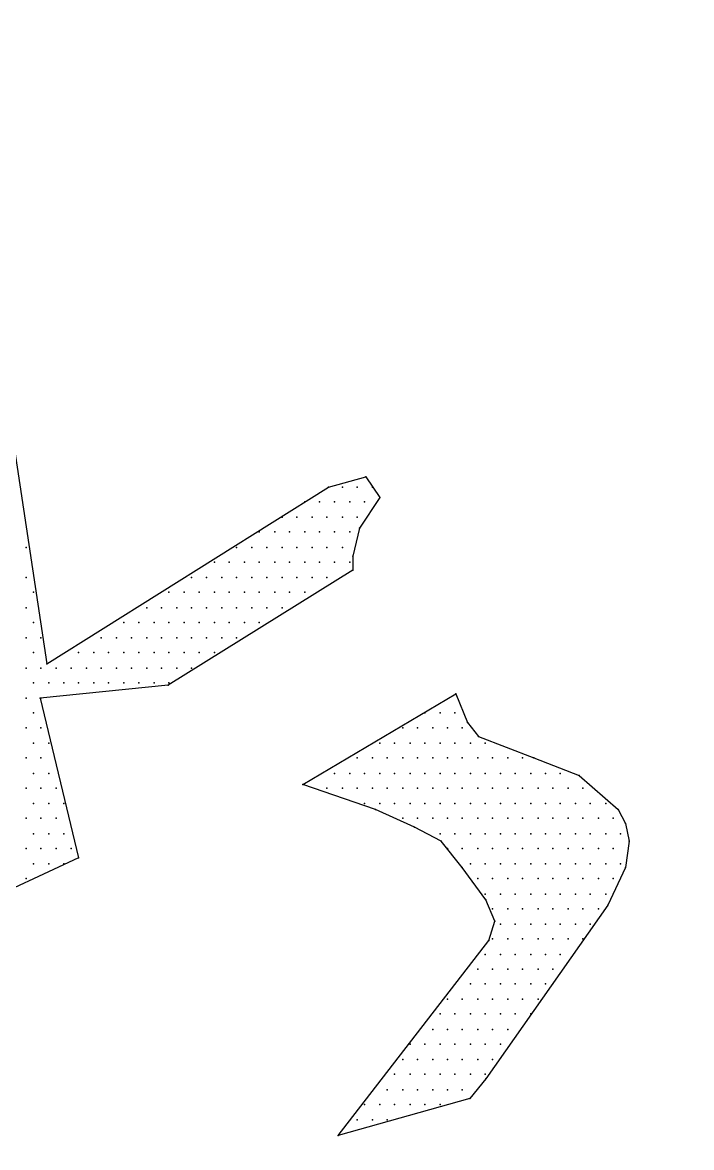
# Model space of a CAD drawing. Extents: x 180421 to 182279, y 668879 to 669787.
# Drawn here: x 180579.05 to 180583.85, y 669602.33 to 669610.4 of the extents above; entities that cross this region are included whole.
import ezdxf

# ---------------------------------------------------------------- set-up
doc = ezdxf.new("R2010")
doc.units = 0
doc.header["$LTSCALE"] = 2.5
doc.header["$MEASUREMENT"] = 0
doc.layers.get('0').update_dxf_attribs({"linetype": 'CONTINUOUS'})
doc.layers.add('KOTERET', color=1, linetype='CONTINUOUS')

# ---------------------------------------------------------------- blocks, each defined once
blk = doc.blocks.new('elipsa')
at = {"layer": 'KOTERET', "color": 1, "linetype": 'Continuous'}
blk.add_lwpolyline([(-8.7988, -18.4832, 0.049045), (1.6467, -19.2327, 0.072972), (16.9534, -16.5725, 0.125195), (26.7391, -11.2363, 0.103069), (32.0753, -3.7149, 0.035565), (32.4289, -2.1895, 0.105225), (32.1861, 2.3919, 0.105504), (27.4094, 9.6652, 0.107235), (19.9461, 14.405, 0.064474), (7.4632, 17.8464, 0.055181), (-3.6262, 18.1789, 0.081162), (-16.6527, 15.5029, 0.05669), (-24.9288, 11.217, 0.171614), (-30.9723, 4.1918, 0.076301), (-31.8855, 0.0748, 0.117637), (-30.4181, -6.2062, 0.130118), (-25.7153, -11.5424, 0.070334), (-16.0457, -16.6411, 0.047983), (-8.7988, -18.4832)], format="xyb", dxfattribs=at)
at = {"layer": 'KOTERET', "color": 2, "linetype": 'Continuous'}
for points in [[(-22.7859, -6.9768), (-22.4903, -8.9403)], [(-20.4688, -7.6735), (-20.1996, -7.5997)], [(-20.1996, -7.5997), (-20.0993, -7.7474)], [(-22.4903, -8.9403), (-20.4688, -7.6735)], [(-20.3685, -7.6735), (-20.3685, -7.6735)], [(-20.2629, -7.6735), (-20.2629, -7.6735)], [(-20.1521, -7.6735), (-20.1521, -7.6735)], [(-20.6377, -7.7791), (-20.6377, -7.7791)], [(-20.5321, -7.7791), (-20.5321, -7.7791)], [(-20.4266, -7.7791), (-20.4266, -7.7791)], [(-20.3157, -7.7791), (-20.3157, -7.7791)], [(-20.0993, -7.7474), (-20.2471, -7.9691)], [(-20.2102, -7.7791), (-20.2102, -7.7791)], [(-20.8013, -7.89), (-20.8013, -7.89)], [(-20.6958, -7.89), (-20.6958, -7.89)], [(-20.5849, -7.89), (-20.5849, -7.89)], [(-20.4794, -7.89), (-20.4794, -7.89)], [(-20.3685, -7.89), (-20.3685, -7.89)], [(-20.2629, -7.89), (-20.2629, -7.89)], [(-20.2471, -7.9691), (-20.2946, -8.1697)], [(-20.9649, -7.9955), (-20.9649, -7.9955)], [(-20.8541, -7.9955), (-20.8541, -7.9955)], [(-20.7485, -7.9955), (-20.7485, -7.9955)], [(-20.6377, -7.9955), (-20.6377, -7.9955)], [(-20.5321, -7.9955), (-20.5321, -7.9955)], [(-20.4266, -7.9955), (-20.4266, -7.9955)], [(-20.3157, -7.9955), (-20.3157, -7.9955)], [(-22.6381, -8.1064), (-22.6381, -8.1064)], [(-21.1286, -8.1064), (-21.1286, -8.1064)], [(-21.0177, -8.1064), (-21.0177, -8.1064)], [(-20.9122, -8.1064), (-20.9122, -8.1064)], [(-20.8013, -8.1064), (-20.8013, -8.1064)], [(-20.6958, -8.1064), (-20.6958, -8.1064)], [(-20.5849, -8.1064), (-20.5849, -8.1064)], [(-20.4794, -8.1064), (-20.4794, -8.1064)], [(-20.3685, -8.1064), (-20.3685, -8.1064)], [(-21.2869, -8.2119), (-21.2869, -8.2119)], [(-21.1813, -8.2119), (-21.1813, -8.2119)], [(-21.0705, -8.2119), (-21.0705, -8.2119)], [(-20.9649, -8.2119), (-20.9649, -8.2119)], [(-20.8541, -8.2119), (-20.8541, -8.2119)], [(-20.7485, -8.2119), (-20.7485, -8.2119)], [(-20.6377, -8.2119), (-20.6377, -8.2119)], [(-20.5321, -8.2119), (-20.5321, -8.2119)], [(-20.4266, -8.2119), (-20.4266, -8.2119)], [(-20.3157, -8.2119), (-20.3157, -8.2119)], [(-20.2946, -8.1697), (-20.2946, -8.27)], [(-20.2946, -8.27), (-21.6194, -9.0934)], [(-22.6381, -8.3228), (-22.6381, -8.3228)], [(-21.4505, -8.3228), (-21.4505, -8.3228)], [(-21.345, -8.3228), (-21.345, -8.3228)], [(-21.2341, -8.3228), (-21.2341, -8.3228)], [(-21.1286, -8.3228), (-21.1286, -8.3228)], [(-21.0177, -8.3228), (-21.0177, -8.3228)], [(-20.9122, -8.3228), (-20.9122, -8.3228)], [(-20.8013, -8.3228), (-20.8013, -8.3228)], [(-20.6958, -8.3228), (-20.6958, -8.3228)], [(-20.5849, -8.3228), (-20.5849, -8.3228)], [(-20.4794, -8.3228), (-20.4794, -8.3228)], [(-22.5853, -8.4283), (-22.5853, -8.4283)], [(-21.6142, -8.4283), (-21.6142, -8.4283)], [(-21.5033, -8.4283), (-21.5033, -8.4283)], [(-21.3978, -8.4283), (-21.3978, -8.4283)], [(-21.2869, -8.4283), (-21.2869, -8.4283)], [(-21.1813, -8.4283), (-21.1813, -8.4283)], [(-21.0705, -8.4283), (-21.0705, -8.4283)], [(-20.9649, -8.4283), (-20.9649, -8.4283)], [(-20.8541, -8.4283), (-20.8541, -8.4283)], [(-20.7485, -8.4283), (-20.7485, -8.4283)], [(-20.6377, -8.4283), (-20.6377, -8.4283)], [(-22.6381, -8.5392), (-22.6381, -8.5392)], [(-21.7725, -8.5392), (-21.7725, -8.5392)], [(-21.6669, -8.5392), (-21.6669, -8.5392)], [(-21.5561, -8.5392), (-21.5561, -8.5392)], [(-21.4505, -8.5392), (-21.4505, -8.5392)], [(-21.345, -8.5392), (-21.345, -8.5392)], [(-21.2341, -8.5392), (-21.2341, -8.5392)], [(-21.1286, -8.5392), (-21.1286, -8.5392)], [(-21.0177, -8.5392), (-21.0177, -8.5392)], [(-20.9122, -8.5392), (-20.9122, -8.5392)], [(-20.8013, -8.5392), (-20.8013, -8.5392)], [(-22.5853, -8.6447), (-22.5853, -8.6447)], [(-21.9361, -8.6447), (-21.9361, -8.6447)], [(-21.8306, -8.6447), (-21.8306, -8.6447)], [(-21.7197, -8.6447), (-21.7197, -8.6447)], [(-21.6142, -8.6447), (-21.6142, -8.6447)], [(-21.5033, -8.6447), (-21.5033, -8.6447)], [(-21.3978, -8.6447), (-21.3978, -8.6447)], [(-21.2869, -8.6447), (-21.2869, -8.6447)], [(-21.1813, -8.6447), (-21.1813, -8.6447)], [(-21.0705, -8.6447), (-21.0705, -8.6447)], [(-20.9649, -8.6447), (-20.9649, -8.6447)], [(-22.6381, -8.7556), (-22.6381, -8.7556)], [(-22.5326, -8.7556), (-22.5326, -8.7556)], [(-22.0997, -8.7556), (-22.0997, -8.7556)], [(-21.9889, -8.7556), (-21.9889, -8.7556)], [(-21.8833, -8.7556), (-21.8833, -8.7556)], [(-21.7725, -8.7556), (-21.7725, -8.7556)], [(-21.6669, -8.7556), (-21.6669, -8.7556)], [(-21.5561, -8.7556), (-21.5561, -8.7556)], [(-21.4505, -8.7556), (-21.4505, -8.7556)], [(-21.345, -8.7556), (-21.345, -8.7556)], [(-21.2341, -8.7556), (-21.2341, -8.7556)], [(-21.1286, -8.7556), (-21.1286, -8.7556)], [(-22.5853, -8.8611), (-22.5853, -8.8611)], [(-22.2634, -8.8611), (-22.2634, -8.8611)], [(-22.1525, -8.8611), (-22.1525, -8.8611)], [(-22.047, -8.8611), (-22.047, -8.8611)], [(-21.9361, -8.8611), (-21.9361, -8.8611)], [(-21.8306, -8.8611), (-21.8306, -8.8611)], [(-21.7197, -8.8611), (-21.7197, -8.8611)], [(-21.6142, -8.8611), (-21.6142, -8.8611)], [(-21.5033, -8.8611), (-21.5033, -8.8611)], [(-21.3978, -8.8611), (-21.3978, -8.8611)], [(-21.2869, -8.8611), (-21.2869, -8.8611)], [(-22.6381, -8.972), (-22.6381, -8.972)], [(-22.5326, -8.972), (-22.5326, -8.972)], [(-22.4217, -8.972), (-22.4217, -8.972)], [(-22.3162, -8.972), (-22.3162, -8.972)], [(-22.2053, -8.972), (-22.2053, -8.972)], [(-22.0997, -8.972), (-22.0997, -8.972)], [(-21.9889, -8.972), (-21.9889, -8.972)], [(-21.8833, -8.972), (-21.8833, -8.972)], [(-21.7725, -8.972), (-21.7725, -8.972)], [(-21.6669, -8.972), (-21.6669, -8.972)], [(-21.5561, -8.972), (-21.5561, -8.972)], [(-21.4505, -8.972), (-21.4505, -8.972)], [(-22.5853, -9.0775), (-22.5853, -9.0775)], [(-21.6194, -9.0934), (-22.5378, -9.1884)], [(-22.4745, -9.0775), (-22.4745, -9.0775)], [(-22.3689, -9.0775), (-22.3689, -9.0775)], [(-22.2634, -9.0775), (-22.2634, -9.0775)], [(-22.1525, -9.0775), (-22.1525, -9.0775)], [(-22.047, -9.0775), (-22.047, -9.0775)], [(-21.9361, -9.0775), (-21.9361, -9.0775)], [(-21.8306, -9.0775), (-21.8306, -9.0775)], [(-21.7197, -9.0775), (-21.7197, -9.0775)], [(-21.6142, -9.0775), (-21.6142, -9.0775)], [(-22.6381, -9.1884), (-22.6381, -9.1884)], [(-22.5378, -9.1884), (-22.2634, -10.3337)], [(-22.5326, -9.1884), (-22.5326, -9.1884)], [(-20.6535, -9.8059), (-19.5557, -9.1567)], [(-19.5557, -9.1567), (-19.4712, -9.3626)], [(-22.5853, -9.2939), (-22.5853, -9.2939)], [(-19.7774, -9.2939), (-19.7774, -9.2939)], [(-19.6665, -9.2939), (-19.6665, -9.2939)], [(-19.561, -9.2939), (-19.561, -9.2939)], [(-22.6381, -9.3995), (-22.6381, -9.3995)], [(-22.5326, -9.3995), (-22.5326, -9.3995)], [(-19.9357, -9.3995), (-19.9357, -9.3995)], [(-19.8301, -9.3995), (-19.8301, -9.3995)], [(-19.7193, -9.3995), (-19.7193, -9.3995)], [(-19.6137, -9.3995), (-19.6137, -9.3995)], [(-19.5082, -9.3995), (-19.5082, -9.3995)], [(-19.4712, -9.3626), (-19.3921, -9.4628)], [(-22.5853, -9.5103), (-22.5853, -9.5103)], [(-22.4745, -9.5103), (-22.4745, -9.5103)], [(-20.0993, -9.5103), (-20.0993, -9.5103)], [(-19.9938, -9.5103), (-19.9938, -9.5103)], [(-19.8829, -9.5103), (-19.8829, -9.5103)], [(-19.7774, -9.5103), (-19.7774, -9.5103)], [(-19.6665, -9.5103), (-19.6665, -9.5103)], [(-19.561, -9.5103), (-19.561, -9.5103)], [(-19.4501, -9.5103), (-19.4501, -9.5103)], [(-19.3921, -9.4628), (-18.9962, -9.6159)], [(-19.3445, -9.5103), (-19.3445, -9.5103)], [(-22.6381, -9.6159), (-22.6381, -9.6159)], [(-22.5326, -9.6159), (-22.5326, -9.6159)], [(-20.2629, -9.6159), (-20.2629, -9.6159)], [(-20.1521, -9.6159), (-20.1521, -9.6159)], [(-20.0465, -9.6159), (-20.0465, -9.6159)], [(-19.9357, -9.6159), (-19.9357, -9.6159)], [(-19.8301, -9.6159), (-19.8301, -9.6159)], [(-19.7193, -9.6159), (-19.7193, -9.6159)], [(-19.6137, -9.6159), (-19.6137, -9.6159)], [(-19.5082, -9.6159), (-19.5082, -9.6159)], [(-19.3973, -9.6159), (-19.3973, -9.6159)], [(-19.2918, -9.6159), (-19.2918, -9.6159)], [(-19.1809, -9.6159), (-19.1809, -9.6159)], [(-19.0754, -9.6159), (-19.0754, -9.6159)], [(-18.9962, -9.6159), (-18.6689, -9.7426)], [(-22.5853, -9.7268), (-22.5853, -9.7268)], [(-22.4745, -9.7268), (-22.4745, -9.7268)], [(-20.4266, -9.7268), (-20.4266, -9.7268)], [(-20.3157, -9.7268), (-20.3157, -9.7268)], [(-20.2102, -9.7268), (-20.2102, -9.7268)], [(-20.0993, -9.7268), (-20.0993, -9.7268)], [(-19.9938, -9.7268), (-19.9938, -9.7268)], [(-19.8829, -9.7268), (-19.8829, -9.7268)], [(-19.7774, -9.7268), (-19.7774, -9.7268)], [(-19.6665, -9.7268), (-19.6665, -9.7268)], [(-19.561, -9.7268), (-19.561, -9.7268)], [(-19.4501, -9.7268), (-19.4501, -9.7268)], [(-19.3445, -9.7268), (-19.3445, -9.7268)], [(-19.2337, -9.7268), (-19.2337, -9.7268)], [(-19.1281, -9.7268), (-19.1281, -9.7268)], [(-19.0173, -9.7268), (-19.0173, -9.7268)], [(-18.9117, -9.7268), (-18.9117, -9.7268)], [(-18.8062, -9.7268), (-18.8062, -9.7268)], [(-18.6689, -9.7426), (-18.3892, -9.9854)], [(-22.6381, -9.8323), (-22.6381, -9.8323)], [(-22.5326, -9.8323), (-22.5326, -9.8323)], [(-22.4217, -9.8323), (-22.4217, -9.8323)], [(-20.131, -9.9854), (-20.6535, -9.8059)], [(-20.4794, -9.8323), (-20.4794, -9.8323)], [(-20.3685, -9.8323), (-20.3685, -9.8323)], [(-20.2629, -9.8323), (-20.2629, -9.8323)], [(-20.1521, -9.8323), (-20.1521, -9.8323)], [(-20.0465, -9.8323), (-20.0465, -9.8323)], [(-19.9357, -9.8323), (-19.9357, -9.8323)], [(-19.8301, -9.8323), (-19.8301, -9.8323)], [(-19.7193, -9.8323), (-19.7193, -9.8323)], [(-19.6137, -9.8323), (-19.6137, -9.8323)], [(-19.5082, -9.8323), (-19.5082, -9.8323)], [(-19.3973, -9.8323), (-19.3973, -9.8323)], [(-19.2918, -9.8323), (-19.2918, -9.8323)], [(-19.1809, -9.8323), (-19.1809, -9.8323)], [(-19.0754, -9.8323), (-19.0754, -9.8323)], [(-18.9645, -9.8323), (-18.9645, -9.8323)], [(-18.859, -9.8323), (-18.859, -9.8323)], [(-18.7481, -9.8323), (-18.7481, -9.8323)], [(-18.6426, -9.8323), (-18.6426, -9.8323)], [(-22.5853, -9.9432), (-22.5853, -9.9432)], [(-22.4745, -9.9432), (-22.4745, -9.9432)], [(-22.3689, -9.9432), (-22.3689, -9.9432)], [(-20.2102, -9.9432), (-20.2102, -9.9432)], [(-19.8513, -10.1121), (-20.131, -9.9854)], [(-20.0993, -9.9432), (-20.0993, -9.9432)], [(-19.9938, -9.9432), (-19.9938, -9.9432)], [(-19.8829, -9.9432), (-19.8829, -9.9432)], [(-19.7774, -9.9432), (-19.7774, -9.9432)], [(-19.6665, -9.9432), (-19.6665, -9.9432)], [(-19.561, -9.9432), (-19.561, -9.9432)], [(-19.4501, -9.9432), (-19.4501, -9.9432)], [(-19.3445, -9.9432), (-19.3445, -9.9432)], [(-19.2337, -9.9432), (-19.2337, -9.9432)], [(-19.1281, -9.9432), (-19.1281, -9.9432)], [(-19.0173, -9.9432), (-19.0173, -9.9432)], [(-18.9117, -9.9432), (-18.9117, -9.9432)], [(-18.8062, -9.9432), (-18.8062, -9.9432)], [(-18.6953, -9.9432), (-18.6953, -9.9432)], [(-18.5898, -9.9432), (-18.5898, -9.9432)], [(-18.4789, -9.9432), (-18.4789, -9.9432)], [(-18.3892, -9.9854), (-18.3364, -10.0857)], [(-22.6381, -10.0487), (-22.6381, -10.0487)], [(-22.5326, -10.0487), (-22.5326, -10.0487)], [(-22.4217, -10.0487), (-22.4217, -10.0487)], [(-19.9357, -10.0487), (-19.9357, -10.0487)], [(-19.8301, -10.0487), (-19.8301, -10.0487)], [(-19.7193, -10.0487), (-19.7193, -10.0487)], [(-19.6137, -10.0487), (-19.6137, -10.0487)], [(-19.5082, -10.0487), (-19.5082, -10.0487)], [(-19.3973, -10.0487), (-19.3973, -10.0487)], [(-19.2918, -10.0487), (-19.2918, -10.0487)], [(-19.1809, -10.0487), (-19.1809, -10.0487)], [(-19.0754, -10.0487), (-19.0754, -10.0487)], [(-18.9645, -10.0487), (-18.9645, -10.0487)], [(-18.859, -10.0487), (-18.859, -10.0487)], [(-18.7481, -10.0487), (-18.7481, -10.0487)], [(-18.6426, -10.0487), (-18.6426, -10.0487)], [(-18.5317, -10.0487), (-18.5317, -10.0487)], [(-18.4261, -10.0487), (-18.4261, -10.0487)], [(-18.3364, -10.0857), (-18.31, -10.2123)], [(-22.5853, -10.1596), (-22.5853, -10.1596)], [(-22.4745, -10.1596), (-22.4745, -10.1596)], [(-22.3689, -10.1596), (-22.3689, -10.1596)], [(-19.6612, -10.2123), (-19.8513, -10.1121)], [(-19.6665, -10.1596), (-19.6665, -10.1596)], [(-19.561, -10.1596), (-19.561, -10.1596)], [(-19.4501, -10.1596), (-19.4501, -10.1596)], [(-19.3445, -10.1596), (-19.3445, -10.1596)], [(-19.2337, -10.1596), (-19.2337, -10.1596)], [(-19.1281, -10.1596), (-19.1281, -10.1596)], [(-19.0173, -10.1596), (-19.0173, -10.1596)], [(-18.9117, -10.1596), (-18.9117, -10.1596)], [(-18.8062, -10.1596), (-18.8062, -10.1596)], [(-18.6953, -10.1596), (-18.6953, -10.1596)], [(-18.5898, -10.1596), (-18.5898, -10.1596)], [(-18.4789, -10.1596), (-18.4789, -10.1596)], [(-18.3734, -10.1596), (-18.3734, -10.1596)], [(-19.5082, -10.4024), (-19.6612, -10.2123)], [(-18.31, -10.2123), (-18.3364, -10.4024)], [(-22.6381, -10.2651), (-22.6381, -10.2651)], [(-22.5326, -10.2651), (-22.5326, -10.2651)], [(-22.4217, -10.2651), (-22.4217, -10.2651)], [(-22.3162, -10.2651), (-22.3162, -10.2651)], [(-19.6137, -10.2651), (-19.6137, -10.2651)], [(-19.5082, -10.2651), (-19.5082, -10.2651)], [(-19.3973, -10.2651), (-19.3973, -10.2651)], [(-19.2918, -10.2651), (-19.2918, -10.2651)], [(-19.1809, -10.2651), (-19.1809, -10.2651)], [(-19.0754, -10.2651), (-19.0754, -10.2651)], [(-18.9645, -10.2651), (-18.9645, -10.2651)], [(-18.859, -10.2651), (-18.859, -10.2651)], [(-18.7481, -10.2651), (-18.7481, -10.2651)], [(-18.6426, -10.2651), (-18.6426, -10.2651)], [(-18.5317, -10.2651), (-18.5317, -10.2651)], [(-18.4261, -10.2651), (-18.4261, -10.2651)], [(-22.2634, -10.3337), (-23.0129, -10.6821)], [(-22.5853, -10.376), (-22.5853, -10.376)], [(-22.4745, -10.376), (-22.4745, -10.376)], [(-22.3689, -10.376), (-22.3689, -10.376)], [(-19.3393, -10.6346), (-19.5082, -10.4024)], [(-19.4501, -10.376), (-19.4501, -10.376)], [(-19.3445, -10.376), (-19.3445, -10.376)], [(-19.2337, -10.376), (-19.2337, -10.376)], [(-19.1281, -10.376), (-19.1281, -10.376)], [(-19.0173, -10.376), (-19.0173, -10.376)], [(-18.9117, -10.376), (-18.9117, -10.376)], [(-18.8062, -10.376), (-18.8062, -10.376)], [(-18.6953, -10.376), (-18.6953, -10.376)], [(-18.5898, -10.376), (-18.5898, -10.376)], [(-18.4789, -10.376), (-18.4789, -10.376)], [(-18.3364, -10.4024), (-18.4631, -10.6715)], [(-18.3734, -10.376), (-18.3734, -10.376)], [(-22.6381, -10.4815), (-22.6381, -10.4815)], [(-19.3973, -10.4815), (-19.3973, -10.4815)], [(-19.2918, -10.4815), (-19.2918, -10.4815)], [(-19.1809, -10.4815), (-19.1809, -10.4815)], [(-19.0754, -10.4815), (-19.0754, -10.4815)], [(-18.9645, -10.4815), (-18.9645, -10.4815)], [(-18.859, -10.4815), (-18.859, -10.4815)], [(-18.7481, -10.4815), (-18.7481, -10.4815)], [(-18.6426, -10.4815), (-18.6426, -10.4815)], [(-18.5317, -10.4815), (-18.5317, -10.4815)], [(-18.4261, -10.4815), (-18.4261, -10.4815)], [(-19.3445, -10.5924), (-19.3445, -10.5924)], [(-19.2759, -10.7877), (-19.3393, -10.6346)], [(-19.2337, -10.5924), (-19.2337, -10.5924)], [(-19.1281, -10.5924), (-19.1281, -10.5924)], [(-19.0173, -10.5924), (-19.0173, -10.5924)], [(-18.9117, -10.5924), (-18.9117, -10.5924)], [(-18.8062, -10.5924), (-18.8062, -10.5924)], [(-18.6953, -10.5924), (-18.6953, -10.5924)], [(-18.5898, -10.5924), (-18.5898, -10.5924)], [(-18.4789, -10.5924), (-18.4789, -10.5924)], [(-18.4631, -10.6715), (-19.3393, -11.9172)], [(-19.2918, -10.6979), (-19.2918, -10.6979)], [(-19.1809, -10.6979), (-19.1809, -10.6979)], [(-19.0754, -10.6979), (-19.0754, -10.6979)], [(-18.9645, -10.6979), (-18.9645, -10.6979)], [(-18.859, -10.6979), (-18.859, -10.6979)], [(-18.7481, -10.6979), (-18.7481, -10.6979)], [(-18.6426, -10.6979), (-18.6426, -10.6979)], [(-18.5317, -10.6979), (-18.5317, -10.6979)], [(-19.3182, -10.9249), (-19.2759, -10.7877)], [(-19.2337, -10.8088), (-19.2337, -10.8088)], [(-19.1281, -10.8088), (-19.1281, -10.8088)], [(-19.0173, -10.8088), (-19.0173, -10.8088)], [(-18.9117, -10.8088), (-18.9117, -10.8088)], [(-18.8062, -10.8088), (-18.8062, -10.8088)], [(-18.6953, -10.8088), (-18.6953, -10.8088)], [(-18.5898, -10.8088), (-18.5898, -10.8088)], [(-20.4002, -12.3236), (-19.3182, -10.9249)], [(-19.2918, -10.9143), (-19.2918, -10.9143)], [(-19.1809, -10.9143), (-19.1809, -10.9143)], [(-19.0754, -10.9143), (-19.0754, -10.9143)], [(-18.9645, -10.9143), (-18.9645, -10.9143)], [(-18.859, -10.9143), (-18.859, -10.9143)], [(-18.7481, -10.9143), (-18.7481, -10.9143)], [(-18.6426, -10.9143), (-18.6426, -10.9143)], [(-19.3445, -11.0252), (-19.3445, -11.0252)], [(-19.2337, -11.0252), (-19.2337, -11.0252)], [(-19.1281, -11.0252), (-19.1281, -11.0252)], [(-19.0173, -11.0252), (-19.0173, -11.0252)], [(-18.9117, -11.0252), (-18.9117, -11.0252)], [(-18.8062, -11.0252), (-18.8062, -11.0252)], [(-19.3973, -11.1307), (-19.3973, -11.1307)], [(-19.2918, -11.1307), (-19.2918, -11.1307)], [(-19.1809, -11.1307), (-19.1809, -11.1307)], [(-19.0754, -11.1307), (-19.0754, -11.1307)], [(-18.9645, -11.1307), (-18.9645, -11.1307)], [(-18.859, -11.1307), (-18.859, -11.1307)], [(-19.4501, -11.2363), (-19.4501, -11.2363)], [(-19.3445, -11.2363), (-19.3445, -11.2363)], [(-19.2337, -11.2363), (-19.2337, -11.2363)], [(-19.1281, -11.2363), (-19.1281, -11.2363)], [(-19.0173, -11.2363), (-19.0173, -11.2363)], [(-18.9117, -11.2363), (-18.9117, -11.2363)], [(-19.6137, -11.3471), (-19.6137, -11.3471)], [(-19.5082, -11.3471), (-19.5082, -11.3471)], [(-19.3973, -11.3471), (-19.3973, -11.3471)], [(-19.2918, -11.3471), (-19.2918, -11.3471)], [(-19.1809, -11.3471), (-19.1809, -11.3471)], [(-19.0754, -11.3471), (-19.0754, -11.3471)], [(-18.9645, -11.3471), (-18.9645, -11.3471)], [(-19.6665, -11.4527), (-19.6665, -11.4527)], [(-19.561, -11.4527), (-19.561, -11.4527)], [(-19.4501, -11.4527), (-19.4501, -11.4527)], [(-19.3445, -11.4527), (-19.3445, -11.4527)], [(-19.2337, -11.4527), (-19.2337, -11.4527)], [(-19.1281, -11.4527), (-19.1281, -11.4527)], [(-19.0173, -11.4527), (-19.0173, -11.4527)], [(-19.7193, -11.5636), (-19.7193, -11.5636)], [(-19.6137, -11.5636), (-19.6137, -11.5636)], [(-19.5082, -11.5636), (-19.5082, -11.5636)], [(-19.3973, -11.5636), (-19.3973, -11.5636)], [(-19.2918, -11.5636), (-19.2918, -11.5636)], [(-19.1809, -11.5636), (-19.1809, -11.5636)], [(-19.8829, -11.6691), (-19.8829, -11.6691)], [(-19.7774, -11.6691), (-19.7774, -11.6691)], [(-19.6665, -11.6691), (-19.6665, -11.6691)], [(-19.561, -11.6691), (-19.561, -11.6691)], [(-19.4501, -11.6691), (-19.4501, -11.6691)], [(-19.3445, -11.6691), (-19.3445, -11.6691)], [(-19.2337, -11.6691), (-19.2337, -11.6691)], [(-19.9357, -11.78), (-19.9357, -11.78)], [(-19.8301, -11.78), (-19.8301, -11.78)], [(-19.7193, -11.78), (-19.7193, -11.78)], [(-19.6137, -11.78), (-19.6137, -11.78)], [(-19.5082, -11.78), (-19.5082, -11.78)], [(-19.3973, -11.78), (-19.3973, -11.78)], [(-19.2918, -11.78), (-19.2918, -11.78)], [(-19.9938, -11.8855), (-19.9938, -11.8855)], [(-19.8829, -11.8855), (-19.8829, -11.8855)], [(-19.7774, -11.8855), (-19.7774, -11.8855)], [(-19.6665, -11.8855), (-19.6665, -11.8855)], [(-19.561, -11.8855), (-19.561, -11.8855)], [(-19.3393, -11.9172), (-19.4554, -12.0597)], [(-19.4501, -11.8855), (-19.4501, -11.8855)], [(-19.3445, -11.8855), (-19.3445, -11.8855)], [(-20.0465, -11.9964), (-20.0465, -11.9964)], [(-19.9357, -11.9964), (-19.9357, -11.9964)], [(-19.8301, -11.9964), (-19.8301, -11.9964)], [(-19.7193, -11.9964), (-19.7193, -11.9964)], [(-19.6137, -11.9964), (-19.6137, -11.9964)], [(-19.5082, -11.9964), (-19.5082, -11.9964)], [(-19.4554, -12.0597), (-20.4002, -12.3236)], [(-20.2102, -12.1019), (-20.2102, -12.1019)], [(-20.0993, -12.1019), (-20.0993, -12.1019)], [(-19.9938, -12.1019), (-19.9938, -12.1019)], [(-19.8829, -12.1019), (-19.8829, -12.1019)], [(-19.7774, -12.1019), (-19.7774, -12.1019)], [(-19.6665, -12.1019), (-19.6665, -12.1019)], [(-20.2629, -12.2128), (-20.2629, -12.2128)], [(-20.1521, -12.2128), (-20.1521, -12.2128)], [(-20.0465, -12.2128), (-20.0465, -12.2128)]]:
    blk.add_lwpolyline(points, dxfattribs=at)
at = {"layer": 'KOTERET', "color": 1}
for p in [(-20.1996, -7.5997), (-20.1996, -7.5997), (-20.4688, -7.6735), (-20.4688, -7.6735), (-20.3685, -7.6735), (-20.3685, -7.6735), (-20.2629, -7.6735), (-20.2629, -7.6735), (-20.1521, -7.6735), (-20.1521, -7.6735), (-20.6377, -7.7791), (-20.6377, -7.7791), (-20.5321, -7.7791), (-20.5321, -7.7791), (-20.4266, -7.7791), (-20.4266, -7.7791), (-20.3157, -7.7791), (-20.3157, -7.7791), (-20.2102, -7.7791), (-20.2102, -7.7791), (-20.0993, -7.7474), (-20.0993, -7.7474), (-20.8013, -7.89), (-20.8013, -7.89), (-20.6958, -7.89), (-20.6958, -7.89), (-20.5849, -7.89), (-20.5849, -7.89), (-20.4794, -7.89), (-20.4794, -7.89), (-20.3685, -7.89), (-20.3685, -7.89), (-20.2629, -7.89), (-20.2629, -7.89), (-20.2471, -7.9691), (-20.2471, -7.9691), (-20.9649, -7.9955), (-20.9649, -7.9955), (-20.8541, -7.9955), (-20.8541, -7.9955), (-20.7485, -7.9955), (-20.7485, -7.9955), (-20.6377, -7.9955), (-20.6377, -7.9955), (-20.5321, -7.9955), (-20.5321, -7.9955), (-20.4266, -7.9955), (-20.4266, -7.9955), (-20.3157, -7.9955), (-20.3157, -7.9955), (-22.6381, -8.1064), (-22.6381, -8.1064), (-21.1286, -8.1064), (-21.1286, -8.1064), (-21.0177, -8.1064), (-21.0177, -8.1064), (-20.9122, -8.1064), (-20.9122, -8.1064), (-20.8013, -8.1064), (-20.8013, -8.1064), (-20.6958, -8.1064), (-20.6958, -8.1064), (-20.5849, -8.1064), (-20.5849, -8.1064), (-20.4794, -8.1064), (-20.4794, -8.1064), (-20.3685, -8.1064), (-20.3685, -8.1064), (-21.2869, -8.2119), (-21.2869, -8.2119), (-21.1813, -8.2119), (-21.1813, -8.2119), (-21.0705, -8.2119), (-21.0705, -8.2119), (-20.9649, -8.2119), (-20.9649, -8.2119), (-20.8541, -8.2119), (-20.8541, -8.2119), (-20.7485, -8.2119), (-20.7485, -8.2119), (-20.6377, -8.2119), (-20.6377, -8.2119), (-20.5321, -8.2119), (-20.5321, -8.2119), (-20.4266, -8.2119), (-20.4266, -8.2119), (-20.3157, -8.2119), (-20.3157, -8.2119), (-20.2946, -8.1697), (-20.2946, -8.1697), (-20.2946, -8.27), (-20.2946, -8.27), (-22.6381, -8.3228), (-22.6381, -8.3228), (-21.4505, -8.3228), (-21.4505, -8.3228), (-21.345, -8.3228), (-21.345, -8.3228), (-21.2341, -8.3228), (-21.2341, -8.3228), (-21.1286, -8.3228), (-21.1286, -8.3228), (-21.0177, -8.3228), (-21.0177, -8.3228), (-20.9122, -8.3228), (-20.9122, -8.3228), (-20.8013, -8.3228), (-20.8013, -8.3228), (-20.6958, -8.3228), (-20.6958, -8.3228), (-20.5849, -8.3228), (-20.5849, -8.3228), (-20.4794, -8.3228), (-20.4794, -8.3228), (-22.5853, -8.4283), (-22.5853, -8.4283), (-21.6142, -8.4283), (-21.6142, -8.4283), (-21.5033, -8.4283), (-21.5033, -8.4283), (-21.3978, -8.4283), (-21.3978, -8.4283), (-21.2869, -8.4283), (-21.2869, -8.4283), (-21.1813, -8.4283), (-21.1813, -8.4283), (-21.0705, -8.4283), (-21.0705, -8.4283), (-20.9649, -8.4283), (-20.9649, -8.4283), (-20.8541, -8.4283), (-20.8541, -8.4283), (-20.7485, -8.4283), (-20.7485, -8.4283), (-20.6377, -8.4283), (-20.6377, -8.4283), (-22.6381, -8.5392), (-22.6381, -8.5392), (-21.7725, -8.5392), (-21.7725, -8.5392), (-21.6669, -8.5392), (-21.6669, -8.5392), (-21.5561, -8.5392), (-21.5561, -8.5392), (-21.4505, -8.5392), (-21.4505, -8.5392), (-21.345, -8.5392), (-21.345, -8.5392), (-21.2341, -8.5392), (-21.2341, -8.5392), (-21.1286, -8.5392), (-21.1286, -8.5392), (-21.0177, -8.5392), (-21.0177, -8.5392), (-20.9122, -8.5392), (-20.9122, -8.5392), (-20.8013, -8.5392), (-20.8013, -8.5392), (-22.5853, -8.6447), (-22.5853, -8.6447), (-21.9361, -8.6447), (-21.9361, -8.6447), (-21.8306, -8.6447), (-21.8306, -8.6447), (-21.7197, -8.6447), (-21.7197, -8.6447), (-21.6142, -8.6447), (-21.6142, -8.6447), (-21.5033, -8.6447), (-21.5033, -8.6447), (-21.3978, -8.6447), (-21.3978, -8.6447), (-21.2869, -8.6447), (-21.2869, -8.6447), (-21.1813, -8.6447), (-21.1813, -8.6447), (-21.0705, -8.6447), (-21.0705, -8.6447), (-20.9649, -8.6447), (-20.9649, -8.6447), (-22.6381, -8.7556), (-22.6381, -8.7556), (-22.5326, -8.7556), (-22.5326, -8.7556), (-22.0997, -8.7556), (-22.0997, -8.7556), (-21.9889, -8.7556), (-21.9889, -8.7556), (-21.8833, -8.7556), (-21.8833, -8.7556), (-21.7725, -8.7556), (-21.7725, -8.7556), (-21.6669, -8.7556), (-21.6669, -8.7556), (-21.5561, -8.7556), (-21.5561, -8.7556), (-21.4505, -8.7556), (-21.4505, -8.7556), (-21.345, -8.7556), (-21.345, -8.7556), (-21.2341, -8.7556), (-21.2341, -8.7556), (-21.1286, -8.7556), (-21.1286, -8.7556), (-22.5853, -8.8611), (-22.5853, -8.8611), (-22.2634, -8.8611), (-22.2634, -8.8611), (-22.1525, -8.8611), (-22.1525, -8.8611), (-22.047, -8.8611), (-22.047, -8.8611), (-21.9361, -8.8611), (-21.9361, -8.8611), (-21.8306, -8.8611), (-21.8306, -8.8611), (-21.7197, -8.8611), (-21.7197, -8.8611), (-21.6142, -8.8611), (-21.6142, -8.8611), (-21.5033, -8.8611), (-21.5033, -8.8611), (-21.3978, -8.8611), (-21.3978, -8.8611), (-21.2869, -8.8611), (-21.2869, -8.8611), (-22.4903, -8.9403), (-22.4903, -8.9403), (-22.6381, -8.972), (-22.6381, -8.972), (-22.5326, -8.972), (-22.5326, -8.972), (-22.4217, -8.972), (-22.4217, -8.972), (-22.3162, -8.972), (-22.3162, -8.972), (-22.2053, -8.972), (-22.2053, -8.972), (-22.0997, -8.972), (-22.0997, -8.972), (-21.9889, -8.972), (-21.9889, -8.972), (-21.8833, -8.972), (-21.8833, -8.972), (-21.7725, -8.972), (-21.7725, -8.972), (-21.6669, -8.972), (-21.6669, -8.972), (-21.5561, -8.972), (-21.5561, -8.972), (-21.4505, -8.972), (-21.4505, -8.972), (-22.5853, -9.0775), (-22.5853, -9.0775), (-22.4745, -9.0775), (-22.4745, -9.0775), (-22.3689, -9.0775), (-22.3689, -9.0775), (-22.2634, -9.0775), (-22.2634, -9.0775), (-22.1525, -9.0775), (-22.1525, -9.0775), (-22.047, -9.0775), (-22.047, -9.0775), (-21.9361, -9.0775), (-21.9361, -9.0775), (-21.8306, -9.0775), (-21.8306, -9.0775), (-21.7197, -9.0775), (-21.7197, -9.0775), (-21.6194, -9.0934), (-21.6194, -9.0934), (-21.6142, -9.0775), (-21.6142, -9.0775), (-22.6381, -9.1884), (-22.6381, -9.1884), (-22.5378, -9.1884), (-22.5378, -9.1884), (-22.5326, -9.1884), (-22.5326, -9.1884), (-19.5557, -9.1567), (-19.5557, -9.1567), (-22.5853, -9.2939), (-22.5853, -9.2939), (-19.7774, -9.2939), (-19.7774, -9.2939), (-19.6665, -9.2939), (-19.6665, -9.2939), (-19.561, -9.2939), (-19.561, -9.2939), (-22.6381, -9.3995), (-22.6381, -9.3995), (-22.5326, -9.3995), (-22.5326, -9.3995), (-19.9357, -9.3995), (-19.9357, -9.3995), (-19.8301, -9.3995), (-19.8301, -9.3995), (-19.7193, -9.3995), (-19.7193, -9.3995), (-19.6137, -9.3995), (-19.6137, -9.3995), (-19.5082, -9.3995), (-19.5082, -9.3995), (-19.4712, -9.3626), (-19.4712, -9.3626), (-22.5853, -9.5103), (-22.5853, -9.5103), (-22.4745, -9.5103), (-22.4745, -9.5103), (-20.0993, -9.5103), (-20.0993, -9.5103), (-19.9938, -9.5103), (-19.9938, -9.5103), (-19.8829, -9.5103), (-19.8829, -9.5103), (-19.7774, -9.5103), (-19.7774, -9.5103), (-19.6665, -9.5103), (-19.6665, -9.5103), (-19.561, -9.5103), (-19.561, -9.5103), (-19.4501, -9.5103), (-19.4501, -9.5103), (-19.3921, -9.4628), (-19.3921, -9.4628), (-19.3445, -9.5103), (-19.3445, -9.5103), (-22.6381, -9.6159), (-22.6381, -9.6159), (-22.5326, -9.6159), (-22.5326, -9.6159), (-20.2629, -9.6159), (-20.2629, -9.6159), (-20.1521, -9.6159), (-20.1521, -9.6159), (-20.0465, -9.6159), (-20.0465, -9.6159), (-19.9357, -9.6159), (-19.9357, -9.6159), (-19.8301, -9.6159), (-19.8301, -9.6159), (-19.7193, -9.6159), (-19.7193, -9.6159), (-19.6137, -9.6159), (-19.6137, -9.6159), (-19.5082, -9.6159), (-19.5082, -9.6159), (-19.3973, -9.6159), (-19.3973, -9.6159), (-19.2918, -9.6159), (-19.2918, -9.6159), (-19.1809, -9.6159), (-19.1809, -9.6159), (-19.0754, -9.6159), (-19.0754, -9.6159), (-18.9962, -9.6159), (-18.9962, -9.6159), (-22.5853, -9.7268), (-22.5853, -9.7268), (-22.4745, -9.7268), (-22.4745, -9.7268), (-20.4266, -9.7268), (-20.4266, -9.7268), (-20.3157, -9.7268), (-20.3157, -9.7268), (-20.2102, -9.7268), (-20.2102, -9.7268), (-20.0993, -9.7268), (-20.0993, -9.7268), (-19.9938, -9.7268), (-19.9938, -9.7268), (-19.8829, -9.7268), (-19.8829, -9.7268), (-19.7774, -9.7268), (-19.7774, -9.7268), (-19.6665, -9.7268), (-19.6665, -9.7268), (-19.561, -9.7268), (-19.561, -9.7268), (-19.4501, -9.7268), (-19.4501, -9.7268), (-19.3445, -9.7268), (-19.3445, -9.7268), (-19.2337, -9.7268), (-19.2337, -9.7268), (-19.1281, -9.7268), (-19.1281, -9.7268), (-19.0173, -9.7268), (-19.0173, -9.7268), (-18.9117, -9.7268), (-18.9117, -9.7268), (-18.8062, -9.7268), (-18.8062, -9.7268), (-18.6689, -9.7426), (-18.6689, -9.7426), (-22.6381, -9.8323), (-22.6381, -9.8323), (-22.5326, -9.8323), (-22.5326, -9.8323), (-22.4217, -9.8323), (-22.4217, -9.8323), (-20.6535, -9.8059), (-20.6535, -9.8059), (-20.4794, -9.8323), (-20.4794, -9.8323), (-20.3685, -9.8323), (-20.3685, -9.8323), (-20.2629, -9.8323), (-20.2629, -9.8323), (-20.1521, -9.8323), (-20.1521, -9.8323), (-20.0465, -9.8323), (-20.0465, -9.8323), (-19.9357, -9.8323), (-19.9357, -9.8323), (-19.8301, -9.8323), (-19.8301, -9.8323), (-19.7193, -9.8323), (-19.7193, -9.8323), (-19.6137, -9.8323), (-19.6137, -9.8323), (-19.5082, -9.8323), (-19.5082, -9.8323), (-19.3973, -9.8323), (-19.3973, -9.8323), (-19.2918, -9.8323), (-19.2918, -9.8323), (-19.1809, -9.8323), (-19.1809, -9.8323), (-19.0754, -9.8323), (-19.0754, -9.8323), (-18.9645, -9.8323), (-18.9645, -9.8323), (-18.859, -9.8323), (-18.859, -9.8323), (-18.7481, -9.8323), (-18.7481, -9.8323), (-18.6426, -9.8323), (-18.6426, -9.8323), (-22.5853, -9.9432), (-22.5853, -9.9432), (-22.4745, -9.9432), (-22.4745, -9.9432), (-22.3689, -9.9432), (-22.3689, -9.9432), (-20.2102, -9.9432), (-20.2102, -9.9432), (-20.131, -9.9854), (-20.131, -9.9854), (-20.0993, -9.9432), (-20.0993, -9.9432), (-19.9938, -9.9432), (-19.9938, -9.9432), (-19.8829, -9.9432), (-19.8829, -9.9432), (-19.7774, -9.9432), (-19.7774, -9.9432), (-19.6665, -9.9432), (-19.6665, -9.9432), (-19.561, -9.9432), (-19.561, -9.9432), (-19.4501, -9.9432), (-19.4501, -9.9432), (-19.3445, -9.9432), (-19.3445, -9.9432), (-19.2337, -9.9432), (-19.2337, -9.9432), (-19.1281, -9.9432), (-19.1281, -9.9432), (-19.0173, -9.9432), (-19.0173, -9.9432), (-18.9117, -9.9432), (-18.9117, -9.9432), (-18.8062, -9.9432), (-18.8062, -9.9432), (-18.6953, -9.9432), (-18.6953, -9.9432), (-18.5898, -9.9432), (-18.5898, -9.9432), (-18.4789, -9.9432), (-18.4789, -9.9432), (-18.3892, -9.9854), (-18.3892, -9.9854), (-22.6381, -10.0487), (-22.6381, -10.0487), (-22.5326, -10.0487), (-22.5326, -10.0487), (-22.4217, -10.0487), (-22.4217, -10.0487), (-19.9357, -10.0487), (-19.9357, -10.0487), (-19.8301, -10.0487), (-19.8301, -10.0487), (-19.7193, -10.0487), (-19.7193, -10.0487), (-19.6137, -10.0487), (-19.6137, -10.0487), (-19.5082, -10.0487), (-19.5082, -10.0487), (-19.3973, -10.0487), (-19.3973, -10.0487), (-19.2918, -10.0487), (-19.2918, -10.0487), (-19.1809, -10.0487), (-19.1809, -10.0487), (-19.0754, -10.0487), (-19.0754, -10.0487), (-18.9645, -10.0487), (-18.9645, -10.0487), (-18.859, -10.0487), (-18.859, -10.0487), (-18.7481, -10.0487), (-18.7481, -10.0487), (-18.6426, -10.0487), (-18.6426, -10.0487), (-18.5317, -10.0487), (-18.5317, -10.0487), (-18.4261, -10.0487), (-18.4261, -10.0487), (-18.3364, -10.0857), (-18.3364, -10.0857), (-22.5853, -10.1596), (-22.5853, -10.1596), (-22.4745, -10.1596), (-22.4745, -10.1596), (-22.3689, -10.1596), (-22.3689, -10.1596), (-19.8513, -10.1121), (-19.8513, -10.1121), (-19.6665, -10.1596), (-19.6665, -10.1596), (-19.561, -10.1596), (-19.561, -10.1596), (-19.4501, -10.1596), (-19.4501, -10.1596), (-19.3445, -10.1596), (-19.3445, -10.1596), (-19.2337, -10.1596), (-19.2337, -10.1596), (-19.1281, -10.1596), (-19.1281, -10.1596), (-19.0173, -10.1596), (-19.0173, -10.1596), (-18.9117, -10.1596), (-18.9117, -10.1596), (-18.8062, -10.1596), (-18.8062, -10.1596), (-18.6953, -10.1596), (-18.6953, -10.1596), (-18.5898, -10.1596), (-18.5898, -10.1596), (-18.4789, -10.1596), (-18.4789, -10.1596), (-18.3734, -10.1596), (-18.3734, -10.1596), (-19.6612, -10.2123), (-19.6612, -10.2123), (-18.31, -10.2123), (-18.31, -10.2123), (-22.6381, -10.2651), (-22.6381, -10.2651), (-22.5326, -10.2651), (-22.5326, -10.2651), (-22.4217, -10.2651), (-22.4217, -10.2651), (-22.3162, -10.2651), (-22.3162, -10.2651), (-19.6137, -10.2651), (-19.6137, -10.2651), (-19.5082, -10.2651), (-19.5082, -10.2651), (-19.3973, -10.2651), (-19.3973, -10.2651), (-19.2918, -10.2651), (-19.2918, -10.2651), (-19.1809, -10.2651), (-19.1809, -10.2651), (-19.0754, -10.2651), (-19.0754, -10.2651), (-18.9645, -10.2651), (-18.9645, -10.2651), (-18.859, -10.2651), (-18.859, -10.2651), (-18.7481, -10.2651), (-18.7481, -10.2651), (-18.6426, -10.2651), (-18.6426, -10.2651), (-18.5317, -10.2651), (-18.5317, -10.2651), (-18.4261, -10.2651), (-18.4261, -10.2651), (-22.5853, -10.376), (-22.5853, -10.376), (-22.4745, -10.376), (-22.4745, -10.376), (-22.3689, -10.376), (-22.3689, -10.376), (-22.2634, -10.3337), (-22.2634, -10.3337), (-19.5082, -10.4024), (-19.5082, -10.4024), (-19.4501, -10.376), (-19.4501, -10.376), (-19.3445, -10.376), (-19.3445, -10.376), (-19.2337, -10.376), (-19.2337, -10.376), (-19.1281, -10.376), (-19.1281, -10.376), (-19.0173, -10.376), (-19.0173, -10.376), (-18.9117, -10.376), (-18.9117, -10.376), (-18.8062, -10.376), (-18.8062, -10.376), (-18.6953, -10.376), (-18.6953, -10.376), (-18.5898, -10.376), (-18.5898, -10.376), (-18.4789, -10.376), (-18.4789, -10.376), (-18.3734, -10.376), (-18.3734, -10.376), (-18.3364, -10.4024), (-18.3364, -10.4024), (-22.6381, -10.4815), (-22.6381, -10.4815), (-19.3973, -10.4815), (-19.3973, -10.4815), (-19.2918, -10.4815), (-19.2918, -10.4815), (-19.1809, -10.4815), (-19.1809, -10.4815), (-19.0754, -10.4815), (-19.0754, -10.4815), (-18.9645, -10.4815), (-18.9645, -10.4815), (-18.859, -10.4815), (-18.859, -10.4815), (-18.7481, -10.4815), (-18.7481, -10.4815), (-18.6426, -10.4815), (-18.6426, -10.4815), (-18.5317, -10.4815), (-18.5317, -10.4815), (-18.4261, -10.4815), (-18.4261, -10.4815), (-19.3445, -10.5924), (-19.3445, -10.5924), (-19.3393, -10.6346), (-19.3393, -10.6346), (-19.2337, -10.5924), (-19.2337, -10.5924), (-19.1281, -10.5924), (-19.1281, -10.5924), (-19.0173, -10.5924), (-19.0173, -10.5924), (-18.9117, -10.5924), (-18.9117, -10.5924), (-18.8062, -10.5924), (-18.8062, -10.5924), (-18.6953, -10.5924), (-18.6953, -10.5924), (-18.5898, -10.5924), (-18.5898, -10.5924), (-18.4789, -10.5924), (-18.4789, -10.5924), (-19.2918, -10.6979), (-19.2918, -10.6979), (-19.1809, -10.6979), (-19.1809, -10.6979), (-19.0754, -10.6979), (-19.0754, -10.6979), (-18.9645, -10.6979), (-18.9645, -10.6979), (-18.859, -10.6979), (-18.859, -10.6979), (-18.7481, -10.6979), (-18.7481, -10.6979), (-18.6426, -10.6979), (-18.6426, -10.6979), (-18.5317, -10.6979), (-18.5317, -10.6979), (-18.4631, -10.6715), (-18.4631, -10.6715), (-19.2759, -10.7877), (-19.2759, -10.7877), (-19.2337, -10.8088), (-19.2337, -10.8088), (-19.1281, -10.8088), (-19.1281, -10.8088), (-19.0173, -10.8088), (-19.0173, -10.8088), (-18.9117, -10.8088), (-18.9117, -10.8088), (-18.8062, -10.8088), (-18.8062, -10.8088), (-18.6953, -10.8088), (-18.6953, -10.8088), (-18.5898, -10.8088), (-18.5898, -10.8088), (-19.3182, -10.9249), (-19.3182, -10.9249), (-19.2918, -10.9143), (-19.2918, -10.9143), (-19.1809, -10.9143), (-19.1809, -10.9143), (-19.0754, -10.9143), (-19.0754, -10.9143), (-18.9645, -10.9143), (-18.9645, -10.9143), (-18.859, -10.9143), (-18.859, -10.9143), (-18.7481, -10.9143), (-18.7481, -10.9143), (-18.6426, -10.9143), (-18.6426, -10.9143), (-19.3445, -11.0252), (-19.3445, -11.0252), (-19.2337, -11.0252), (-19.2337, -11.0252), (-19.1281, -11.0252), (-19.1281, -11.0252), (-19.0173, -11.0252), (-19.0173, -11.0252), (-18.9117, -11.0252), (-18.9117, -11.0252), (-18.8062, -11.0252), (-18.8062, -11.0252), (-19.3973, -11.1307), (-19.3973, -11.1307), (-19.2918, -11.1307), (-19.2918, -11.1307), (-19.1809, -11.1307), (-19.1809, -11.1307), (-19.0754, -11.1307), (-19.0754, -11.1307), (-18.9645, -11.1307), (-18.9645, -11.1307), (-18.859, -11.1307), (-18.859, -11.1307), (-19.4501, -11.2363), (-19.4501, -11.2363), (-19.3445, -11.2363), (-19.3445, -11.2363), (-19.2337, -11.2363), (-19.2337, -11.2363), (-19.1281, -11.2363), (-19.1281, -11.2363), (-19.0173, -11.2363), (-19.0173, -11.2363), (-18.9117, -11.2363), (-18.9117, -11.2363), (-19.6137, -11.3471), (-19.6137, -11.3471), (-19.5082, -11.3471), (-19.5082, -11.3471), (-19.3973, -11.3471), (-19.3973, -11.3471), (-19.2918, -11.3471), (-19.2918, -11.3471), (-19.1809, -11.3471), (-19.1809, -11.3471), (-19.0754, -11.3471), (-19.0754, -11.3471), (-18.9645, -11.3471), (-18.9645, -11.3471), (-19.6665, -11.4527), (-19.6665, -11.4527), (-19.561, -11.4527), (-19.561, -11.4527), (-19.4501, -11.4527), (-19.4501, -11.4527), (-19.3445, -11.4527), (-19.3445, -11.4527), (-19.2337, -11.4527), (-19.2337, -11.4527), (-19.1281, -11.4527), (-19.1281, -11.4527), (-19.0173, -11.4527), (-19.0173, -11.4527), (-19.7193, -11.5636), (-19.7193, -11.5636), (-19.6137, -11.5636), (-19.6137, -11.5636), (-19.5082, -11.5636), (-19.5082, -11.5636), (-19.3973, -11.5636), (-19.3973, -11.5636), (-19.2918, -11.5636), (-19.2918, -11.5636), (-19.1809, -11.5636), (-19.1809, -11.5636), (-19.8829, -11.6691), (-19.8829, -11.6691), (-19.7774, -11.6691), (-19.7774, -11.6691), (-19.6665, -11.6691), (-19.6665, -11.6691), (-19.561, -11.6691), (-19.561, -11.6691), (-19.4501, -11.6691), (-19.4501, -11.6691), (-19.3445, -11.6691), (-19.3445, -11.6691), (-19.2337, -11.6691), (-19.2337, -11.6691), (-19.9357, -11.78), (-19.9357, -11.78), (-19.8301, -11.78), (-19.8301, -11.78), (-19.7193, -11.78), (-19.7193, -11.78), (-19.6137, -11.78), (-19.6137, -11.78), (-19.5082, -11.78), (-19.5082, -11.78), (-19.3973, -11.78), (-19.3973, -11.78), (-19.2918, -11.78), (-19.2918, -11.78), (-19.9938, -11.8855), (-19.9938, -11.8855), (-19.8829, -11.8855), (-19.8829, -11.8855), (-19.7774, -11.8855), (-19.7774, -11.8855), (-19.6665, -11.8855), (-19.6665, -11.8855), (-19.561, -11.8855), (-19.561, -11.8855), (-19.4501, -11.8855), (-19.4501, -11.8855), (-19.3445, -11.8855), (-19.3445, -11.8855), (-19.3393, -11.9172), (-19.3393, -11.9172), (-20.0465, -11.9964), (-20.0465, -11.9964), (-19.9357, -11.9964), (-19.9357, -11.9964), (-19.8301, -11.9964), (-19.8301, -11.9964), (-19.7193, -11.9964), (-19.7193, -11.9964), (-19.6137, -11.9964), (-19.6137, -11.9964), (-19.5082, -11.9964), (-19.5082, -11.9964), (-20.2102, -12.1019), (-20.2102, -12.1019), (-20.0993, -12.1019), (-20.0993, -12.1019), (-19.9938, -12.1019), (-19.9938, -12.1019), (-19.8829, -12.1019), (-19.8829, -12.1019), (-19.7774, -12.1019), (-19.7774, -12.1019), (-19.6665, -12.1019), (-19.6665, -12.1019), (-19.4554, -12.0597), (-19.4554, -12.0597), (-20.2629, -12.2128), (-20.2629, -12.2128), (-20.1521, -12.2128), (-20.1521, -12.2128), (-20.0465, -12.2128), (-20.0465, -12.2128), (-20.4002, -12.3236), (-20.4002, -12.3236)]:
    blk.add_point(p, dxfattribs=at)

msp = doc.modelspace()

# ---------------------------------------------------------------- block references
msp.add_blockref('elipsa', (180601.7133, 669614.7446))

doc.saveas('drawing.dxf')
